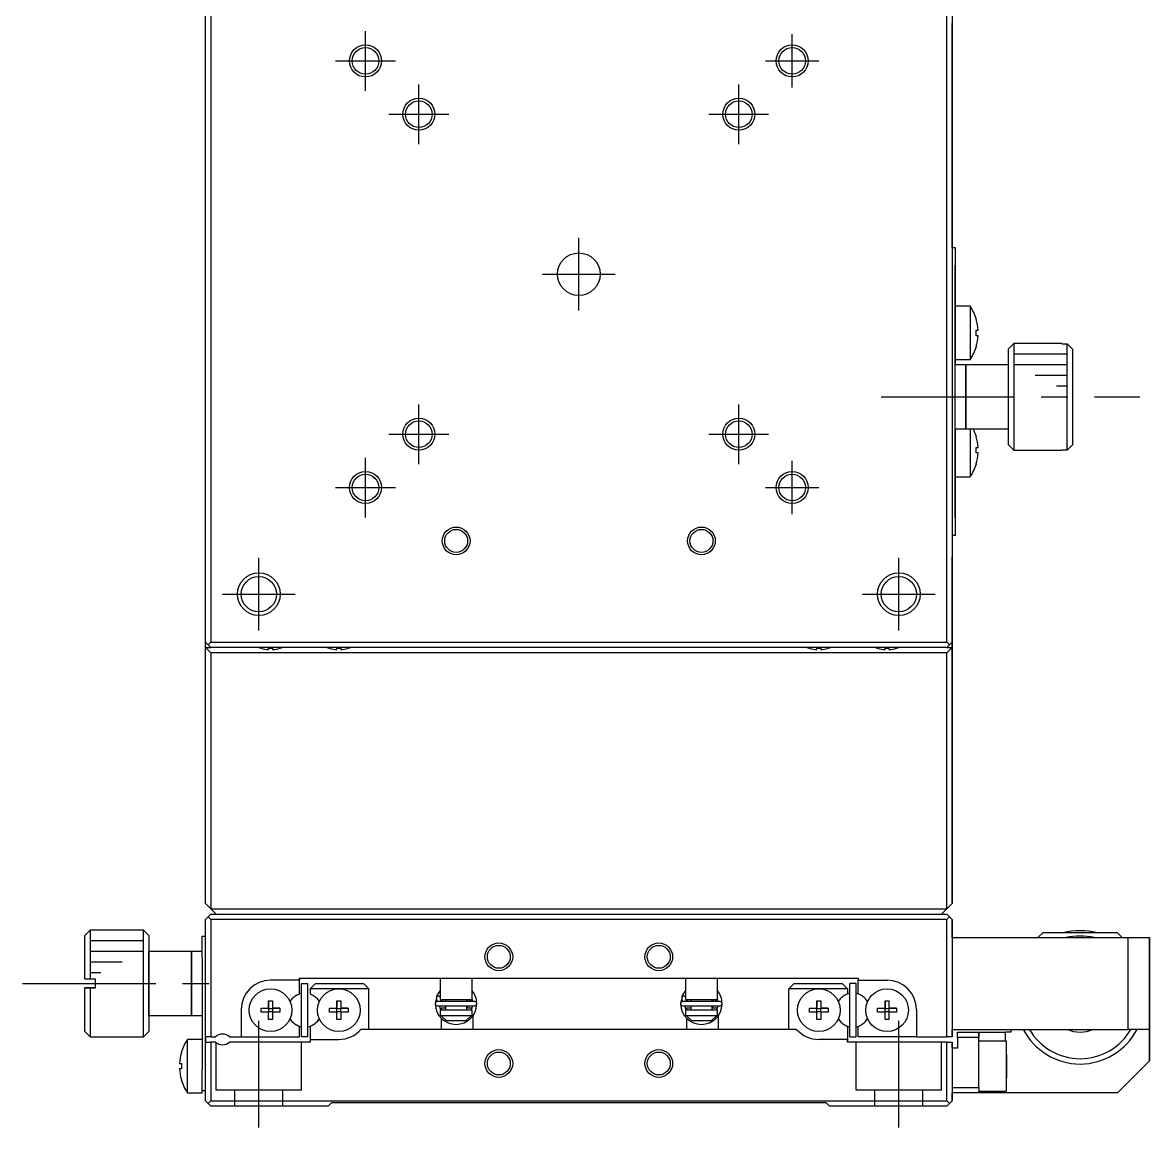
# Model space of a CAD drawing. Extents: x -260 to 382, y 37 to 524.
# Drawn here: x -69.6 to 36.1, y 43.4 to 147 of the extents above; entities that cross this region are included whole.
import ezdxf

# ---------------------------------------------------------------- set-up
doc = ezdxf.new("R2010")
doc.units = 0
doc.header["$LTSCALE"] = 10
doc.linetypes.add('CENTER', pattern=[2, 1.25, -0.25, 0.25, -0.25])
doc.linetypes.add('DASHED', pattern=[3.5, 2, -1.5])
doc.layers.get('0').update_dxf_attribs({"linetype": 'CONTINUOUS'})
doc.layers.add('CENTER', color=1, linetype='CENTER')

msp = doc.modelspace()

# ---------------------------------------------------------------- linework, layer by layer
at = {"color": 7, "linetype": 'CONTINUOUS'}
for p, q in [((-52.441185, 88.890131), (-52.441185, 157.890131)), ((-51.941185, 157.890131), (-51.941185, 88.890131)), ((17.058815, 88.890131), (17.058815, 157.890131)), ((17.558815, 157.890131), (17.558815, 88.890131)), ((17.558815, 125.890131), (17.558815, 146.890136)), ((17.558815, 125.890131), (17.858815, 125.890131)), ((17.858815, 125.890131), (17.858815, 123.890131)), ((17.858815, 125.890131), (17.858815, 123.890131)), ((17.858815, 100.890131), (17.858815, 123.890131)), ((17.858815, 123.890131), (17.858815, 120.390131)), ((17.858817, 122.590131), (17.858817, 124.240131)), ((17.858817, 122.590131), (17.858817, 124.240131)), ((17.858815, 114.427846), (17.858817, 122.590131)), ((17.858817, 122.590131), (17.858816, 114.890131)), ((19.250472, 120.390131), (17.858815, 120.390131)), ((19.250472, 120.390131), (19.250472, 115.390131)), ((19.821395, 119.14872), (19.82825, 119.152064)), ((19.821395, 119.14872), (19.82825, 119.152064)), ((19.821395, 118.150131), (19.993767, 118.150131)), ((19.821395, 117.630131), (19.821395, 118.150131)), ((19.993767, 117.630131), (19.821395, 117.630131)), ((19.82825, 116.628198), (19.821395, 116.631541)), ((19.82825, 116.628198), (19.821395, 116.631541)), ((23.358815, 116.890131), (22.858815, 116.390131)), ((22.858815, 107.390131), (22.858815, 116.390131)), ((23.358815, 116.890131), (23.358815, 106.890131)), ((27.858815, 116.890131), (23.358815, 116.890131)), ((27.858815, 116.890131), (27.858815, 116.874105)), ((27.858815, 116.890131), (27.858815, 116.874105)), ((27.858815, 116.874105), (28.358815, 116.874105)), ((28.358815, 106.906157), (28.358815, 116.874105)), ((28.358815, 116.874105), (28.858815, 116.372318)), ((28.858815, 116.372318), (28.858815, 107.407944)), ((28.858815, 116.372318), (28.858815, 107.407944)), ((17.858815, 115.390131), (17.858815, 114.890131)), ((17.858815, 115.390131), (19.250472, 115.390131)), ((18.858815, 114.890131), (17.858815, 114.890131)), ((18.858815, 114.890131), (18.858815, 108.890131)), ((18.858815, 108.890131), (18.858815, 114.890131)), ((22.858815, 114.890131), (18.858815, 114.890131)), ((17.858817, 102.190131), (17.858815, 109.352415)), ((17.858815, 108.890131), (18.858815, 108.890131)), ((17.858816, 108.890131), (17.858817, 102.190131)), ((18.858815, 108.890131), (22.858815, 108.890131)), ((19.250472, 108.890131), (19.250472, 104.390131)), ((19.821395, 108.14872), (19.82825, 108.152064)), ((19.821395, 108.14872), (19.82825, 108.152064)), ((19.821395, 107.150131), (19.993767, 107.150131)), ((19.821395, 106.630131), (19.821395, 107.150131)), ((22.858815, 107.390131), (23.358815, 106.890131)), ((23.358815, 106.890131), (27.858815, 106.890131)), ((27.858815, 106.906157), (27.858815, 106.890131)), ((28.358815, 106.906157), (27.858815, 106.906157)), ((27.858815, 106.906157), (27.858815, 106.890131)), ((28.858815, 107.407944), (28.358815, 106.906157)), ((19.993767, 106.630131), (19.821395, 106.630131)), ((19.82825, 105.628198), (19.821395, 105.631541)), ((19.82825, 105.628198), (19.821395, 105.631541)), ((17.858815, 104.390131), (17.858815, 100.890131)), ((17.858815, 104.390131), (19.250472, 104.390131)), ((17.858817, 100.540131), (17.858817, 102.190131)), ((17.858817, 100.540131), (17.858817, 102.190131)), ((17.858815, 100.890131), (17.858815, 98.890131)), ((17.858815, 100.890131), (17.858815, 98.890131)), ((17.858815, 98.890131), (17.558815, 98.890131)), ((17.558815, 88.890131), (17.558815, 96.890136)), ((-52.441185, 88.890131), (-52.191185, 88.640131)), ((-52.441185, 88.390131), (-52.441185, 88.890131)), ((-52.191185, 88.640131), (-51.941185, 88.890131)), ((-51.941185, 88.890131), (17.058815, 88.890131)), ((17.308815, 88.640131), (17.058815, 88.890131)), ((17.558815, 88.890131), (17.058815, 88.390131)), ((17.308815, 88.640131), (17.558815, 88.890131)), ((17.558815, 88.890131), (17.558815, 88.390131)), ((17.558815, 88.390131), (17.558815, 88.890131)), ((-52.441185, 88.390131), (-51.941185, 87.890131)), ((-52.441185, 88.390131), (-51.941185, 88.390131)), ((-52.441185, 64.390131), (-52.441185, 88.390131)), ((-52.191185, 88.640131), (-51.941185, 88.390131)), ((17.058815, 88.390131), (-51.941185, 88.390131)), ((17.058815, 87.890131), (-51.941185, 87.890131)), ((-51.941185, 87.890131), (-51.941185, 63.890131)), ((-47.229801, 88.315987), (-47.227547, 88.320609)), ((-47.229801, 88.315987), (-47.227547, 88.320609)), ((-46.521185, 88.320609), (-46.161185, 88.320609)), ((-46.521185, 88.200272), (-46.521185, 88.320609)), ((-46.521185, 88.200272), (-46.521185, 88.320609)), ((-46.161185, 88.320609), (-46.161185, 88.200272)), ((-45.454824, 88.320609), (-45.452569, 88.315987)), ((-40.829801, 88.315987), (-40.827547, 88.320609)), ((-40.829801, 88.315987), (-40.827547, 88.320609)), ((-40.121185, 88.320609), (-39.761185, 88.320609)), ((-40.121185, 88.200272), (-40.121185, 88.320609)), ((-40.121185, 88.200272), (-40.121185, 88.320609)), ((-39.761185, 88.320609), (-39.761185, 88.200272)), ((-39.054824, 88.320609), (-39.052569, 88.315987)), ((4.170199, 88.315987), (4.172453, 88.320609)), ((4.170199, 88.315987), (4.172453, 88.320609)), ((4.878815, 88.320609), (5.238815, 88.320609)), ((4.878815, 88.200272), (4.878815, 88.320609)), ((4.878815, 88.200272), (4.878815, 88.320609)), ((5.238815, 88.320609), (5.238815, 88.200272)), ((5.945176, 88.320609), (5.947431, 88.315987)), ((10.570199, 88.315987), (10.572453, 88.320609)), ((10.570199, 88.315987), (10.572453, 88.320609)), ((11.278815, 88.320609), (11.638815, 88.320609)), ((11.278815, 88.200272), (11.278815, 88.320609)), ((11.278815, 88.200272), (11.278815, 88.320609)), ((11.638815, 88.320609), (11.638815, 88.200272)), ((12.345176, 88.320609), (12.347431, 88.315987)), ((17.058815, 88.390131), (17.308815, 88.640131)), ((17.058815, 87.890131), (17.558815, 88.390131)), ((17.058815, 88.390131), (17.558815, 88.390131)), ((17.058815, 63.890131), (17.058815, 87.890131)), ((17.558815, 88.390131), (17.558815, 64.390131)), ((17.558815, 71.390131), (17.558815, 88.390131)), ((17.558815, 71.292155), (17.558815, 71.390131)), ((17.558815, 64.390131), (17.558815, 71.292155)), ((-51.941185, 63.890131), (-52.441185, 64.390131)), ((-51.941185, 63.390131), (-52.191185, 63.140131)), ((-51.941185, 63.890131), (17.058815, 63.890131)), ((-51.441185, 63.390131), (-51.941185, 63.890131)), ((-51.941185, 63.390131), (17.058815, 63.390131)), ((17.058815, 63.890131), (16.558815, 63.390131)), ((16.558815, 63.390131), (17.058815, 63.890131)), ((17.558815, 64.390131), (17.058815, 63.890131)), ((17.058815, 63.890131), (17.558815, 64.390131)), ((17.058815, 63.390131), (17.308815, 63.140131)), ((17.308815, 63.140131), (17.058815, 63.390131)), ((-52.441185, 62.890131), (-52.191185, 63.140131)), ((-52.441185, 51.890131), (-52.441185, 62.890131)), ((-52.191185, 63.140131), (-51.941185, 62.890131)), ((17.058815, 62.890131), (-51.941185, 62.890131)), ((-51.941185, 62.890131), (-51.941185, 51.890131)), ((17.058815, 62.890131), (17.308815, 63.140131)), ((17.058815, 51.890131), (17.058815, 62.890131)), ((17.308815, 63.140131), (17.558815, 62.890131)), ((17.558815, 62.890131), (17.308815, 63.140131)), ((17.558815, 62.890131), (17.558815, 51.890131)), ((17.558815, 61.190131), (17.558815, 62.890131)), ((-63.241185, 61.890131), (-63.741185, 61.390131)), ((-63.741185, 57.290131), (-63.741185, 61.390131)), ((-63.241185, 61.890131), (-63.241185, 57.290131)), ((-58.241185, 61.890131), (-63.241185, 61.890131)), ((-58.241185, 56.890131), (-58.241185, 61.890131)), ((-57.741185, 61.390131), (-58.241185, 61.890131)), ((-57.741185, 61.390131), (-57.741185, 56.890131)), ((-57.741185, 61.390131), (-57.741185, 59.890131)), ((-52.741185, 59.340131), (-52.741185, 61.340131)), ((-52.741185, 61.340131), (-52.441185, 61.340131)), ((26.058815, 61.640131), (25.608815, 61.190131)), ((33.058815, 61.640131), (26.058815, 61.640131)), ((33.508815, 61.190131), (33.058815, 61.640131)), ((33.058815, 61.640131), (33.508815, 61.190131)), ((17.558815, 61.190131), (34.058815, 61.190131)), ((34.058815, 52.590131), (34.058815, 61.190131)), ((34.058815, 61.190131), (36.058815, 61.190131)), ((36.058815, 61.190131), (36.058815, 52.590131)), ((36.058815, 52.590131), (36.058815, 61.190131)), ((-57.741185, 59.890131), (-57.741185, 53.890131)), ((-57.741185, 56.890131), (-57.741185, 59.890131)), ((-53.741185, 59.890131), (-57.741185, 59.890131)), ((-53.741185, 56.890131), (-53.741185, 59.890131)), ((-53.741185, 59.890131), (-53.741185, 56.890131)), ((-52.741185, 59.890131), (-53.741185, 59.890131)), ((-52.741185, 59.340131), (-52.741185, 48.840131)), ((-63.241185, 57.290131), (-63.741185, 57.290131)), ((-62.741185, 57.290131), (-63.241185, 57.290131)), ((-62.741185, 56.490131), (-62.741185, 57.290131)), ((-43.641185, 57.190131), (-46.341185, 57.190131)), ((-43.641185, 57.390131), (8.758815, 57.390131)), ((-43.641185, 57.190131), (-43.641185, 57.390131)), ((-43.641185, 57.390131), (-43.641185, 57.190131)), ((-43.641185, 55.934543), (-43.641185, 57.190131)), ((-43.641185, 55.934543), (-43.641185, 57.190131)), ((-30.441185, 57.390131), (-30.441185, 55.390131)), ((-27.441185, 55.390131), (-27.441185, 57.390131)), ((-7.441185, 57.390131), (-7.441185, 55.390131)), ((-4.441185, 55.390131), (-4.441185, 57.390131)), ((8.758815, 57.390131), (8.758815, 57.190131)), ((8.758815, 57.190131), (11.458815, 57.190131)), ((8.758815, 55.934543), (8.758815, 57.190131)), ((-63.241185, 56.490131), (-63.741185, 56.490131)), ((-63.741185, 56.490131), (-63.241185, 56.490131)), ((-63.741185, 52.390131), (-63.741185, 56.490131)), ((-62.741185, 56.490131), (-63.241185, 56.490131)), ((-63.241185, 56.490131), (-63.241185, 51.890131)), ((-63.241185, 56.490131), (-62.741185, 56.490131)), ((-58.241185, 51.890131), (-58.241185, 56.890131)), ((-57.741185, 56.890131), (-57.741185, 52.390131)), ((-57.741185, 53.890131), (-57.741185, 56.890131)), ((-53.741185, 53.890131), (-53.741185, 56.890131)), ((-53.741185, 56.890131), (-53.741185, 53.890131)), ((-43.441185, 51.890131), (-43.441185, 56.890131)), ((-43.441185, 56.890131), (-42.841185, 56.890131)), ((-42.841185, 51.890131), (-42.841185, 56.890131)), ((-42.841185, 55.949027), (-42.841185, 56.890131)), ((-42.841183, 55.949027), (-42.841183, 56.040131)), ((-42.841183, 55.949027), (-42.841183, 56.040131)), ((-42.841183, 55.949027), (-42.841183, 56.040131)), ((-42.841183, 55.949027), (-42.841183, 56.040131)), ((-42.841183, 55.949027), (-42.841183, 56.040131)), ((-42.841183, 55.949027), (-42.841183, 56.040131)), ((-42.841183, 55.949027), (-42.841183, 56.040131)), ((-42.841183, 55.949027), (-42.841183, 56.040131)), ((-42.841183, 55.949027), (-42.841183, 56.040131)), ((-42.841183, 55.949027), (-42.841183, 56.040131)), ((-42.841183, 55.949027), (-42.841183, 56.040131)), ((-42.841183, 55.949027), (-42.841183, 56.040131)), ((-42.841183, 54.390131), (-42.841183, 56.040131)), ((-42.841183, 55.949027), (-42.841183, 56.040131)), ((-42.841183, 55.949027), (-42.841183, 56.040131)), ((-42.841183, 55.949027), (-42.841183, 56.040131)), ((-42.841183, 55.949027), (-42.841183, 56.040131)), ((-42.841183, 55.949027), (-42.841183, 56.040131)), ((-42.841183, 55.949027), (-42.841183, 56.040131)), ((-42.841183, 55.949027), (-42.841183, 56.040131)), ((-42.841183, 55.949027), (-42.841183, 56.040131)), ((-42.841183, 55.949027), (-42.841183, 56.040131)), ((-42.841183, 55.949027), (-42.841183, 56.040131)), ((-42.841183, 55.949027), (-42.841183, 56.040131)), ((-42.841183, 55.949027), (-42.841183, 56.040131)), ((-42.641185, 56.390131), (-42.141185, 56.890131)), ((-42.641185, 56.390131), (-42.641185, 55.934543)), ((-39.941185, 56.390131), (-42.641185, 56.390131)), ((-42.141185, 56.890131), (-37.641185, 56.890131)), ((-37.141185, 56.390131), (-39.941185, 56.390131)), ((-37.641185, 56.890131), (-37.141185, 56.390131)), ((-37.141185, 56.390131), (-37.641185, 56.890131)), ((-37.141185, 52.590131), (-37.141185, 56.390131)), ((-37.141185, 52.590131), (-37.141185, 56.390131)), ((-30.441409, 56.244568), (-30.738357, 55.761605)), ((-7.441409, 56.244568), (-7.738357, 55.761605)), ((2.258815, 56.390131), (2.758815, 56.890131)), ((2.258815, 52.590131), (2.258815, 56.390131)), ((5.058815, 56.390131), (2.258815, 56.390131)), ((2.758815, 56.890131), (7.258815, 56.890131)), ((7.758815, 56.390131), (5.058815, 56.390131)), ((7.258815, 56.890131), (7.758815, 56.390131)), ((7.758815, 56.390131), (7.258815, 56.890131)), ((7.758815, 56.390131), (7.758815, 55.934543)), ((7.758815, 56.390131), (7.758815, 55.934543)), ((7.958815, 51.890131), (7.958815, 56.890131)), ((8.558815, 56.890131), (7.958815, 56.890131)), ((8.558815, 51.890131), (8.558815, 56.890131)), ((8.558815, 55.949027), (8.558815, 56.890131)), ((8.558815, 55.949027), (8.558815, 56.040131)), ((8.558815, 55.949027), (8.558815, 56.040131)), ((8.558815, 55.949027), (8.558815, 56.040131)), ((8.558815, 55.949027), (8.558815, 56.040131)), ((8.558815, 55.949027), (8.558815, 56.040131)), ((8.558815, 55.949027), (8.558815, 56.040131)), ((8.558815, 55.949027), (8.558815, 56.040131)), ((8.558815, 52.740131), (8.558815, 56.040131)), ((8.558815, 55.949027), (8.558815, 56.040131)), ((8.558815, 55.949027), (8.558815, 56.040131)), ((8.558815, 55.949027), (8.558815, 56.040131)), ((8.558815, 55.949027), (8.558815, 56.040131)), ((8.558815, 55.949027), (8.558815, 56.040131)), ((8.558815, 55.949027), (8.558815, 56.040131)), ((-46.521185, 55.276492), (-46.161185, 55.276492)), ((-46.521185, 54.570131), (-46.521185, 55.276492)), ((-46.521185, 55.276492), (-46.521185, 54.570131)), ((-46.161185, 55.276492), (-46.161185, 54.570131)), ((-43.934935, 55.764946), (-43.641185, 55.934543)), ((-43.934935, 55.764946), (-43.641185, 55.934543)), ((-42.641185, 55.934543), (-42.347435, 55.764946)), ((-40.121185, 55.276492), (-39.761185, 55.276492)), ((-40.121185, 54.570131), (-40.121185, 55.276492)), ((-40.121185, 55.276492), (-40.121185, 54.570131)), ((-39.761185, 55.276492), (-39.761185, 54.570131)), ((-30.75808, 55.713628), (-30.894811, 55.023785)), ((-30.793388, 55.531278), (-30.794489, 55.497032)), ((-30.794489, 55.497032), (-30.793878, 55.462774)), ((-30.793878, 55.462774), (-30.791556, 55.428589)), ((-30.790577, 55.565429), (-30.793388, 55.531278)), ((-30.791556, 55.428589), (-30.787529, 55.39456)), ((-30.786062, 55.599401), (-30.790577, 55.565429)), ((-30.787529, 55.39456), (-30.781806, 55.360771)), ((-30.779855, 55.633111), (-30.786062, 55.599401)), ((-30.781806, 55.360771), (-30.774403, 55.327302)), ((-30.771969, 55.666477), (-30.779855, 55.633111)), ((-30.774403, 55.327302), (-30.765335, 55.294238)), ((-30.762424, 55.699417), (-30.771969, 55.666477)), ((-30.765335, 55.294238), (-30.754626, 55.261658)), ((-30.751243, 55.731848), (-30.762424, 55.699417)), ((-30.754626, 55.261658), (-30.742301, 55.229642)), ((-30.739168, 55.762024), (-30.751243, 55.731848)), ((-30.742301, 55.229642), (-30.728389, 55.198269)), ((-30.739435, 55.760759), (-30.738778, 55.762698)), ((-30.738778, 55.762698), (-30.736926, 55.76412)), ((-30.736926, 55.76412), (-30.733891, 55.765015)), ((-30.725527, 55.790901), (-30.735347, 55.768568)), ((-30.734431, 55.77071), (-30.441176, 55.666431)), ((-30.733831, 55.765276), (-30.734431, 55.77071)), ((-30.733891, 55.765015), (-30.729694, 55.765378)), ((-30.729694, 55.765378), (-30.724362, 55.765207)), ((-30.728389, 55.198269), (-30.724464, 55.190121)), ((-30.724362, 55.765207), (-30.717932, 55.764501)), ((-30.717932, 55.764501), (-30.710446, 55.763267)), ((-30.710446, 55.763267), (-30.701954, 55.761512)), ((-30.701954, 55.761512), (-30.692513, 55.759248)), ((-27.201094, 55.191637), (-30.701094, 55.191637)), ((-30.692513, 55.759248), (-30.682186, 55.75649)), ((-30.682186, 55.75649), (-30.671042, 55.753256)), ((-30.671042, 55.753256), (-30.659155, 55.749569)), ((-30.659155, 55.749569), (-30.646606, 55.745452)), ((-30.646606, 55.745452), (-30.633476, 55.740934)), ((-30.633476, 55.740934), (-30.619856, 55.736044)), ((-30.619856, 55.736044), (-30.605834, 55.730816)), ((-30.605834, 55.730816), (-30.591506, 55.725283)), ((-30.591506, 55.725283), (-30.576967, 55.719483)), ((-30.576967, 55.719483), (-30.562313, 55.713456)), ((-30.562313, 55.713456), (-30.547643, 55.70724)), ((-30.547643, 55.70724), (-30.533055, 55.700878)), ((-30.533055, 55.700878), (-30.518647, 55.694411)), ((-30.518647, 55.694411), (-30.504513, 55.687885)), ((-30.504513, 55.687885), (-30.49075, 55.68134)), ((-30.49075, 55.68134), (-30.477449, 55.674823)), ((-30.477449, 55.674823), (-30.464698, 55.668376)), ((-30.464698, 55.668376), (-30.452583, 55.662041)), ((-30.452583, 55.662041), (-30.441185, 55.655863)), ((-30.441185, 55.390131), (-27.441185, 55.390131)), ((-30.382163, 55.379314), (-30.386363, 55.390108)), ((-30.376085, 55.365549), (-30.382163, 55.379314)), ((-30.369323, 55.352111), (-30.376085, 55.365549)), ((-30.361896, 55.339034), (-30.369323, 55.352111)), ((-30.353824, 55.326349), (-30.361896, 55.339034)), ((-30.345129, 55.314088), (-30.353824, 55.326349)), ((-30.335835, 55.302278), (-30.345129, 55.314088)), ((-30.325966, 55.290948), (-30.335835, 55.302278)), ((-30.315548, 55.280124), (-30.325966, 55.290948)), ((-30.304608, 55.269832), (-30.315548, 55.280124)), ((-30.293175, 55.260093), (-30.304608, 55.269832)), ((-30.281275, 55.250932), (-30.293175, 55.260093)), ((-30.26894, 55.242367), (-30.281275, 55.250932)), ((-30.2562, 55.234419), (-30.26894, 55.242367)), ((-30.243086, 55.227104), (-30.2562, 55.234419)), ((-30.22963, 55.22044), (-30.243086, 55.227104)), ((-30.215864, 55.21444), (-30.22963, 55.22044)), ((-30.20182, 55.209118), (-30.215864, 55.21444)), ((-30.187534, 55.204485), (-30.20182, 55.209118)), ((-30.173038, 55.200553), (-30.187534, 55.204485)), ((-30.158367, 55.197329), (-30.173038, 55.200553)), ((-30.143554, 55.19482), (-30.158367, 55.197329)), ((-30.128636, 55.193033), (-30.143554, 55.19482)), ((-30.113647, 55.191971), (-30.128636, 55.193033)), ((-30.099414, 55.191637), (-30.113647, 55.191971)), ((-29.941185, 55.390131), (-29.941185, 55.191637)), ((-27.941185, 55.191637), (-27.941185, 55.390131)), ((-27.841185, 55.191637), (-27.841185, 55.390131)), ((-27.795737, 55.19172), (-27.802774, 55.191637)), ((-27.780725, 55.192434), (-27.795737, 55.19172)), ((-27.765762, 55.193874), (-27.780725, 55.192434)), ((-27.750885, 55.19604), (-27.765762, 55.193874)), ((-27.736128, 55.198926), (-27.750885, 55.19604)), ((-27.721527, 55.202526), (-27.736128, 55.198926)), ((-27.707115, 55.206834), (-27.721527, 55.202526)), ((-27.692929, 55.211839), (-27.707115, 55.206834)), ((-27.679001, 55.217532), (-27.692929, 55.211839)), ((-27.665366, 55.2239), (-27.679001, 55.217532)), ((-27.652057, 55.230929), (-27.665366, 55.2239)), ((-27.639106, 55.238604), (-27.652057, 55.230929)), ((-27.626546, 55.246909), (-27.639106, 55.238604)), ((-27.614408, 55.255824), (-27.626546, 55.246909)), ((-27.602723, 55.26533), (-27.614408, 55.255824)), ((-27.591522, 55.275405), (-27.602723, 55.26533)), ((-27.580832, 55.286025), (-27.591522, 55.275405)), ((-27.570682, 55.297167), (-27.580832, 55.286025)), ((-27.5611, 55.308804), (-27.570682, 55.297167)), ((-27.552109, 55.320908), (-27.5611, 55.308804)), ((-27.543736, 55.333449), (-27.552109, 55.320908)), ((-27.536003, 55.346398), (-27.543736, 55.333449)), ((-27.528931, 55.359722), (-27.536003, 55.346398)), ((-27.52254, 55.373388), (-27.528931, 55.359722)), ((-27.516848, 55.387361), (-27.52254, 55.373388)), ((-27.515823, 55.390112), (-27.516848, 55.387361)), ((-27.44601, 55.390235), (-27.407459, 55.191678)), ((-27.163912, 55.761793), (-27.178288, 55.794523)), ((-27.163973, 55.760246), (-27.16407, 55.760205)), ((-27.16348, 55.760453), (-27.163587, 55.760408)), ((-27.162753, 55.760759), (-27.16348, 55.760453)), ((-27.163282, 55.758294), (-27.162753, 55.760759)), ((-27.16302, 55.762024), (-27.162753, 55.760759)), ((-27.148423, 55.724974), (-27.16302, 55.762024)), ((-27.147415, 55.722161), (-27.148423, 55.724974)), ((-27.146908, 55.720733), (-27.147415, 55.722161)), ((-27.145401, 55.716424), (-27.146908, 55.720733)), ((-27.144989, 55.715231), (-27.145401, 55.716424)), ((-27.144333, 55.713314), (-27.144989, 55.715231)), ((-27.143977, 55.712264), (-27.144333, 55.713314)), ((-27.143088, 55.709624), (-27.143977, 55.712264)), ((-27.142392, 55.707532), (-27.143088, 55.709624)), ((-27.141976, 55.706269), (-27.142392, 55.707532)), ((-27.14159, 55.705091), (-27.141976, 55.706269)), ((-27.141163, 55.70378), (-27.14159, 55.705091)), ((-7.725527, 55.790901), (-7.894811, 55.023785)), ((-7.793388, 55.531278), (-7.794489, 55.497032)), ((-7.794489, 55.497032), (-7.793878, 55.462774)), ((-7.793878, 55.462774), (-7.791556, 55.428589)), ((-7.790577, 55.565429), (-7.793388, 55.531278)), ((-7.791556, 55.428589), (-7.787529, 55.39456)), ((-7.786062, 55.599401), (-7.790577, 55.565429)), ((-7.787529, 55.39456), (-7.781806, 55.360771)), ((-7.779855, 55.633111), (-7.786062, 55.599401)), ((-7.781806, 55.360771), (-7.774403, 55.327302)), ((-7.771969, 55.666477), (-7.779855, 55.633111)), ((-7.774403, 55.327302), (-7.765335, 55.294238)), ((-7.762424, 55.699417), (-7.771969, 55.666477)), ((-7.765335, 55.294238), (-7.754626, 55.261658)), ((-7.751243, 55.731848), (-7.762424, 55.699417)), ((-7.754626, 55.261658), (-7.742301, 55.229642)), ((-7.739168, 55.762024), (-7.751243, 55.731848)), ((-7.742301, 55.229642), (-7.728389, 55.198269)), ((-7.739435, 55.760759), (-7.738778, 55.762698)), ((-7.738778, 55.762698), (-7.736926, 55.76412)), ((-7.736926, 55.76412), (-7.733891, 55.765015)), ((-7.734431, 55.77071), (-7.441176, 55.666431)), ((-7.733831, 55.765276), (-7.734431, 55.77071)), ((-7.733891, 55.765015), (-7.729694, 55.765378)), ((-7.729694, 55.765378), (-7.724362, 55.765207)), ((-7.728389, 55.198269), (-7.724464, 55.190121)), ((-7.724362, 55.765207), (-7.717932, 55.764501)), ((-7.717932, 55.764501), (-7.710446, 55.763267)), ((-7.710446, 55.763267), (-7.701954, 55.761512)), ((-7.701954, 55.761512), (-7.692513, 55.759248)), ((-4.201094, 55.191637), (-7.701094, 55.191637)), ((-7.692513, 55.759248), (-7.682186, 55.75649)), ((-7.682186, 55.75649), (-7.671042, 55.753256)), ((-7.671042, 55.753256), (-7.659155, 55.749569)), ((-7.659155, 55.749569), (-7.646606, 55.745452)), ((-7.646606, 55.745452), (-7.633476, 55.740934)), ((-7.633476, 55.740934), (-7.619856, 55.736044)), ((-7.619856, 55.736044), (-7.605834, 55.730816)), ((-7.605834, 55.730816), (-7.591506, 55.725283)), ((-7.591506, 55.725283), (-7.576967, 55.719483)), ((-7.576967, 55.719483), (-7.562313, 55.713456)), ((-7.562313, 55.713456), (-7.547643, 55.70724)), ((-7.547643, 55.70724), (-7.533055, 55.700878)), ((-7.533055, 55.700878), (-7.518647, 55.694411)), ((-7.518647, 55.694411), (-7.504513, 55.687885)), ((-7.504513, 55.687885), (-7.49075, 55.68134)), ((-7.49075, 55.68134), (-7.477449, 55.674823)), ((-7.477449, 55.674823), (-7.464698, 55.668376)), ((-7.464698, 55.668376), (-7.452583, 55.662041)), ((-7.452583, 55.662041), (-7.441185, 55.655863)), ((-7.441185, 55.390131), (-4.441185, 55.390131)), ((-7.382163, 55.379314), (-7.386363, 55.390108)), ((-7.376085, 55.365549), (-7.382163, 55.379314)), ((-7.369323, 55.352111), (-7.376085, 55.365549)), ((-7.361896, 55.339034), (-7.369323, 55.352111)), ((-7.353824, 55.326349), (-7.361896, 55.339034)), ((-7.345129, 55.314088), (-7.353824, 55.326349)), ((-7.335835, 55.302278), (-7.345129, 55.314088)), ((-7.325966, 55.290948), (-7.335835, 55.302278)), ((-7.315548, 55.280124), (-7.325966, 55.290948)), ((-7.304608, 55.269832), (-7.315548, 55.280124)), ((-7.293175, 55.260093), (-7.304608, 55.269832)), ((-7.281275, 55.250932), (-7.293175, 55.260093)), ((-7.26894, 55.242367), (-7.281275, 55.250932)), ((-7.2562, 55.234419), (-7.26894, 55.242367)), ((-7.243086, 55.227104), (-7.2562, 55.234419)), ((-7.22963, 55.22044), (-7.243086, 55.227104)), ((-7.215864, 55.21444), (-7.22963, 55.22044)), ((-7.20182, 55.209118), (-7.215864, 55.21444)), ((-7.187534, 55.204485), (-7.20182, 55.209118)), ((-7.173038, 55.200553), (-7.187534, 55.204485)), ((-7.158367, 55.197329), (-7.173038, 55.200553)), ((-7.143554, 55.19482), (-7.158367, 55.197329)), ((-7.128636, 55.193033), (-7.143554, 55.19482)), ((-7.113647, 55.191971), (-7.128636, 55.193033)), ((-7.099414, 55.191637), (-7.113647, 55.191971)), ((-6.941185, 55.390131), (-6.941185, 55.191637)), ((-4.941185, 55.191637), (-4.941185, 55.390131)), ((-4.841185, 55.191637), (-4.841185, 55.390131)), ((-4.795737, 55.19172), (-4.802774, 55.191637)), ((-4.780725, 55.192434), (-4.795737, 55.19172)), ((-4.765762, 55.193874), (-4.780725, 55.192434)), ((-4.750885, 55.19604), (-4.765762, 55.193874)), ((-4.736128, 55.198926), (-4.750885, 55.19604)), ((-4.721527, 55.202526), (-4.736128, 55.198926)), ((-4.707115, 55.206834), (-4.721527, 55.202526)), ((-4.692929, 55.211839), (-4.707115, 55.206834)), ((-4.679001, 55.217532), (-4.692929, 55.211839)), ((-4.665366, 55.2239), (-4.679001, 55.217532)), ((-4.652057, 55.230929), (-4.665366, 55.2239)), ((-4.639106, 55.238604), (-4.652057, 55.230929)), ((-4.626546, 55.246909), (-4.639106, 55.238604)), ((-4.614408, 55.255824), (-4.626546, 55.246909)), ((-4.602723, 55.26533), (-4.614408, 55.255824)), ((-4.591522, 55.275405), (-4.602723, 55.26533)), ((-4.580832, 55.286025), (-4.591522, 55.275405)), ((-4.570682, 55.297167), (-4.580832, 55.286025)), ((-4.5611, 55.308804), (-4.570682, 55.297167)), ((-4.552109, 55.320908), (-4.5611, 55.308804)), ((-4.543736, 55.333449), (-4.552109, 55.320908)), ((-4.536003, 55.346398), (-4.543736, 55.333449)), ((-4.528931, 55.359722), (-4.536003, 55.346398)), ((-4.52254, 55.373388), (-4.528931, 55.359722)), ((-4.516848, 55.387361), (-4.52254, 55.373388)), ((-4.515823, 55.390112), (-4.516848, 55.387361)), ((-4.44601, 55.390235), (-4.407459, 55.191678)), ((-4.163912, 55.761793), (-4.178288, 55.794523)), ((-4.163973, 55.760246), (-4.16407, 55.760205)), ((-4.16348, 55.760453), (-4.163587, 55.760408)), ((-4.162753, 55.760759), (-4.16348, 55.760453)), ((-4.163282, 55.758294), (-4.162753, 55.760759)), ((-4.16302, 55.762024), (-4.162753, 55.760759)), ((-4.148423, 55.724974), (-4.16302, 55.762024)), ((-4.147415, 55.722161), (-4.148423, 55.724974)), ((-4.146908, 55.720733), (-4.147415, 55.722161)), ((-4.145401, 55.716424), (-4.146908, 55.720733)), ((-4.144989, 55.715231), (-4.145401, 55.716424)), ((-4.144333, 55.713314), (-4.144989, 55.715231)), ((-4.143977, 55.712264), (-4.144333, 55.713314)), ((-4.143088, 55.709624), (-4.143977, 55.712264)), ((-4.142392, 55.707532), (-4.143088, 55.709624)), ((-4.141976, 55.706269), (-4.142392, 55.707532)), ((-4.14159, 55.705091), (-4.141976, 55.706269)), ((-4.141163, 55.70378), (-4.14159, 55.705091)), ((4.878815, 55.276492), (5.238815, 55.276492)), ((4.878815, 54.570131), (4.878815, 55.276492)), ((4.878815, 55.276492), (4.878815, 54.570131)), ((5.238815, 55.276492), (5.238815, 54.570131)), ((7.758815, 55.934543), (7.465065, 55.764946)), ((7.758815, 55.934543), (7.465065, 55.764946)), ((9.052565, 55.764946), (8.758815, 55.934543)), ((11.278815, 55.276492), (11.638815, 55.276492)), ((11.278815, 54.570131), (11.278815, 55.276492)), ((11.278815, 55.276492), (11.278815, 54.570131)), ((11.638815, 55.276492), (11.638815, 54.570131)), ((-57.741185, 53.890131), (-57.741185, 52.390131)), ((-57.741185, 53.890131), (-53.741185, 53.890131)), ((-53.741185, 53.890131), (-52.741185, 53.890131)), ((-49.091185, 54.440131), (-49.091185, 51.890131)), ((-49.091185, 54.440131), (-49.091185, 51.890131)), ((-47.227547, 54.570131), (-46.521185, 54.570131)), ((-47.227547, 54.210131), (-47.227547, 54.570131)), ((-47.227547, 54.570131), (-46.521185, 54.570131)), ((-46.521185, 54.210131), (-47.227547, 54.210131)), ((-46.510813, 54.559759), (-46.521185, 54.570131)), ((-46.510813, 54.220503), (-46.521185, 54.210131)), ((-46.521185, 53.503769), (-46.521185, 54.210131)), ((-46.521185, 53.503769), (-46.521185, 54.210131)), ((-46.510813, 54.559759), (-46.171558, 54.559759)), ((-46.510813, 54.220503), (-46.510813, 54.559759)), ((-46.171558, 54.220503), (-46.510813, 54.220503)), ((-46.171558, 54.559759), (-46.161185, 54.570131)), ((-46.171558, 54.559759), (-46.171558, 54.220503)), ((-46.171558, 54.220503), (-46.161185, 54.210131)), ((-46.161185, 54.570131), (-45.454824, 54.570131)), ((-45.454824, 54.570131), (-46.161185, 54.570131)), ((-46.161185, 54.210131), (-46.161185, 53.503769)), ((-45.454824, 54.210131), (-46.161185, 54.210131)), ((-45.454824, 54.570131), (-45.454824, 54.210131)), ((-42.841183, 52.740131), (-42.841183, 54.390131)), ((-40.827547, 54.570131), (-40.121185, 54.570131)), ((-40.827547, 54.210131), (-40.827547, 54.570131)), ((-40.827547, 54.570131), (-40.121185, 54.570131)), ((-40.121185, 54.210131), (-40.827547, 54.210131)), ((-40.110813, 54.559759), (-40.121185, 54.570131)), ((-40.110813, 54.220503), (-40.121185, 54.210131)), ((-40.121185, 53.503769), (-40.121185, 54.210131)), ((-40.121185, 53.503769), (-40.121185, 54.210131)), ((-40.110813, 54.559759), (-39.771558, 54.559759)), ((-40.110813, 54.220503), (-40.110813, 54.559759)), ((-39.771558, 54.220503), (-40.110813, 54.220503)), ((-39.771558, 54.559759), (-39.761185, 54.570131)), ((-39.771558, 54.559759), (-39.771558, 54.220503)), ((-39.771558, 54.220503), (-39.761185, 54.210131)), ((-39.761185, 54.570131), (-39.054824, 54.570131)), ((-39.054824, 54.570131), (-39.761185, 54.570131)), ((-39.761185, 54.210131), (-39.761185, 53.503769)), ((-39.054824, 54.210131), (-39.761185, 54.210131)), ((-39.054824, 54.570131), (-39.054824, 54.210131)), ((-30.701094, 54.801637), (-27.201094, 54.801637)), ((-30.383506, 54.389941), (-30.494721, 54.801616)), ((-27.441185, 54.390131), (-30.441185, 54.390131)), ((-30.441185, 54.390131), (-30.441185, 53.890131)), ((-30.441185, 53.890131), (-30.386869, 53.890131)), ((-30.386869, 53.890131), (-27.495502, 53.890131)), ((-29.857701, 53.390131), (-30.386869, 53.890131)), ((-29.941185, 54.590131), (-30.341185, 54.590131)), ((-30.341185, 54.590131), (-30.341185, 54.390131)), ((-29.941185, 54.801637), (-29.941185, 54.390131)), ((-27.495502, 53.890131), (-28.02467, 53.390131)), ((-27.941185, 54.390131), (-27.941185, 54.801637)), ((-27.449308, 54.590131), (-27.941185, 54.590131)), ((-27.841185, 54.590131), (-27.841185, 54.801637)), ((-27.407782, 54.801583), (-27.518328, 54.389982)), ((-27.495502, 53.890131), (-27.441185, 53.890131)), ((-27.441185, 53.890131), (-27.441185, 54.390131)), ((-27.341185, 52.590131), (-27.341185, 53.908058)), ((-7.701094, 54.801637), (-4.201094, 54.801637)), ((-7.383506, 54.389941), (-7.494721, 54.801616)), ((-4.441185, 54.390131), (-7.441185, 54.390131)), ((-7.441185, 54.390131), (-7.441185, 53.890131)), ((-7.441185, 53.890131), (-7.386869, 53.890131)), ((-7.386869, 53.890131), (-4.495502, 53.890131)), ((-6.857701, 53.390131), (-7.386869, 53.890131)), ((-6.941185, 54.590131), (-7.341185, 54.590131)), ((-7.341185, 54.590131), (-7.341185, 54.390131)), ((-6.941185, 54.801637), (-6.941185, 54.390131)), ((-4.495502, 53.890131), (-5.02467, 53.390131)), ((-4.941185, 54.390131), (-4.941185, 54.801637)), ((-4.449308, 54.590131), (-4.941185, 54.590131)), ((-4.841185, 54.590131), (-4.841185, 54.801637)), ((-4.407782, 54.801583), (-4.518328, 54.389982)), ((-4.495502, 53.890131), (-4.441185, 53.890131)), ((-4.441185, 53.890131), (-4.441185, 54.390131)), ((-4.341185, 52.590131), (-4.341185, 53.908058)), ((4.172453, 54.570131), (4.878815, 54.570131)), ((4.172453, 54.210131), (4.172453, 54.570131)), ((4.172453, 54.570131), (4.878815, 54.570131)), ((4.878815, 54.210131), (4.172453, 54.210131)), ((4.889187, 54.559759), (4.878815, 54.570131)), ((4.889187, 54.220503), (4.878815, 54.210131)), ((4.878815, 53.503769), (4.878815, 54.210131)), ((4.878815, 53.503769), (4.878815, 54.210131)), ((4.889187, 54.559759), (5.228442, 54.559759)), ((4.889187, 54.220503), (4.889187, 54.559759)), ((5.228442, 54.220503), (4.889187, 54.220503)), ((5.228442, 54.559759), (5.238815, 54.570131)), ((5.228442, 54.559759), (5.228442, 54.220503)), ((5.228442, 54.220503), (5.238815, 54.210131)), ((5.238815, 54.570131), (5.945176, 54.570131)), ((5.945176, 54.570131), (5.238815, 54.570131)), ((5.238815, 54.210131), (5.238815, 53.503769)), ((5.945176, 54.210131), (5.238815, 54.210131)), ((5.945176, 54.570131), (5.945176, 54.210131)), ((10.572453, 54.570131), (11.278815, 54.570131)), ((10.572453, 54.210131), (10.572453, 54.570131)), ((10.572453, 54.570131), (11.278815, 54.570131)), ((11.278815, 54.210131), (10.572453, 54.210131)), ((11.289187, 54.559759), (11.278815, 54.570131)), ((11.289187, 54.220503), (11.278815, 54.210131)), ((11.278815, 53.503769), (11.278815, 54.210131)), ((11.278815, 53.503769), (11.278815, 54.210131)), ((11.289187, 54.559759), (11.628442, 54.559759)), ((11.289187, 54.220503), (11.289187, 54.559759)), ((11.628442, 54.220503), (11.289187, 54.220503)), ((11.628442, 54.559759), (11.638815, 54.570131)), ((11.628442, 54.559759), (11.628442, 54.220503)), ((11.628442, 54.220503), (11.638815, 54.210131)), ((11.638815, 54.570131), (12.345176, 54.570131)), ((12.345176, 54.570131), (11.638815, 54.570131)), ((11.638815, 54.210131), (11.638815, 53.503769)), ((12.345176, 54.210131), (11.638815, 54.210131)), ((12.345176, 54.570131), (12.345176, 54.210131)), ((14.208815, 54.440131), (14.208815, 51.890131)), ((-46.161185, 53.503769), (-46.521185, 53.503769)), ((-43.641185, 52.845719), (-43.934935, 53.015316)), ((-43.641185, 52.845719), (-43.934935, 53.015316)), ((-43.641185, 51.890131), (-43.641185, 52.845719)), ((-43.641185, 51.890131), (-43.641185, 52.845719)), ((-42.841185, 51.890131), (-42.841185, 52.831235)), ((-42.841183, 52.740131), (-42.841183, 52.831235)), ((-42.841183, 52.740131), (-42.841183, 52.831235)), ((-42.841183, 52.740131), (-42.841183, 52.831235)), ((-42.841183, 52.740131), (-42.841183, 52.831235)), ((-42.841183, 52.740131), (-42.841183, 52.831235)), ((-42.841183, 52.740131), (-42.841183, 52.831235)), ((-42.841183, 52.740131), (-42.841183, 52.831235)), ((-42.841183, 52.740131), (-42.841183, 52.831235)), ((-42.841183, 52.740131), (-42.841183, 52.831235)), ((-42.841183, 52.740131), (-42.841183, 52.831235)), ((-42.841183, 52.740131), (-42.841183, 52.831235)), ((-42.841183, 52.740131), (-42.841183, 52.831235)), ((-42.841183, 52.740131), (-42.841183, 52.831235)), ((-42.841183, 52.740131), (-42.841183, 52.831235)), ((-42.841183, 52.740131), (-42.841183, 52.831235)), ((-42.841183, 52.740131), (-42.841183, 52.831235)), ((-42.841183, 52.740131), (-42.841183, 52.831235)), ((-42.841183, 52.740131), (-42.841183, 52.831235)), ((-42.841183, 52.740131), (-42.841183, 52.831235)), ((-42.841183, 52.740131), (-42.841183, 52.831235)), ((-42.841183, 52.740131), (-42.841183, 52.831235)), ((-42.841183, 52.740131), (-42.841183, 52.831235)), ((-42.841183, 52.740131), (-42.841183, 52.831235)), ((-42.841183, 52.740131), (-42.841183, 52.831235)), ((-42.841183, 52.740131), (-42.841183, 52.831235)), ((-42.841183, 52.740131), (-42.841183, 52.831235)), ((-42.841183, 52.740131), (-42.841183, 52.831235)), ((-42.347435, 53.015316), (-42.641185, 52.845719)), ((-42.641185, 52.845719), (-42.641185, 51.640131)), ((-39.761185, 53.503769), (-40.121185, 53.503769)), ((-30.341185, 53.638814), (-30.341185, 52.590131)), ((-28.02467, 53.390131), (-29.857701, 53.390131)), ((-7.341185, 53.638814), (-7.341185, 52.590131)), ((-5.02467, 53.390131), (-6.857701, 53.390131)), ((5.238815, 53.503769), (4.878815, 53.503769)), ((7.465065, 53.015316), (7.758815, 52.845719)), ((7.465065, 53.015316), (7.758815, 52.845719)), ((7.758815, 52.845719), (7.758815, 51.640131)), ((7.758815, 52.845719), (7.758815, 51.640131)), ((8.558815, 52.740131), (8.558815, 52.831235)), ((8.558815, 52.740131), (8.558815, 52.831235)), ((8.558815, 52.740131), (8.558815, 52.831235)), ((8.558815, 52.740131), (8.558815, 52.831235)), ((8.558815, 52.740131), (8.558815, 52.831235)), ((8.558815, 52.740131), (8.558815, 52.831235)), ((8.558815, 52.740131), (8.558815, 52.831235)), ((8.558815, 52.740131), (8.558815, 52.831235)), ((8.558815, 52.740131), (8.558815, 52.831235)), ((8.558815, 52.740131), (8.558815, 52.831235)), ((8.558815, 52.740131), (8.558815, 52.831235)), ((8.558815, 52.740131), (8.558815, 52.831235)), ((8.558815, 52.740131), (8.558815, 52.831235)), ((8.558815, 52.740131), (8.558815, 52.831235)), ((8.558815, 51.890131), (8.558815, 52.831235)), ((8.558815, 52.740131), (8.558815, 52.831235)), ((8.558815, 52.740131), (8.558815, 52.831235)), ((8.558815, 52.740131), (8.558815, 52.831235)), ((8.558815, 52.740131), (8.558815, 52.831235)), ((8.558815, 52.740131), (8.558815, 52.831235)), ((8.558815, 52.740131), (8.558815, 52.831235)), ((8.558815, 52.740131), (8.558815, 52.831235)), ((8.558815, 52.740131), (8.558815, 52.831235)), ((8.558815, 52.740131), (8.558815, 52.831235)), ((8.558815, 52.740131), (8.558815, 52.831235)), ((8.558815, 52.740131), (8.558815, 52.831235)), ((8.558815, 52.740131), (8.558815, 52.831235)), ((8.558815, 52.740131), (8.558815, 52.831235)), ((8.758815, 52.845719), (9.052565, 53.015316)), ((8.758815, 51.890131), (8.758815, 52.845719)), ((11.638815, 53.503769), (11.278815, 53.503769)), ((-63.741185, 52.390131), (-63.241185, 51.890131)), ((-63.241185, 51.890131), (-58.241185, 51.890131)), ((-58.241185, 51.890131), (-57.741185, 52.390131)), ((-52.441185, 51.390131), (-52.441185, 51.890131)), ((-52.441185, 51.890131), (-52.441185, 51.390131)), ((-51.941185, 51.890131), (-52.441185, 51.890131)), ((-51.941185, 51.890131), (-51.502623, 51.890131)), ((-50.179748, 51.890131), (-49.091185, 51.890131)), ((-49.091185, 51.890131), (-43.641185, 51.890131)), ((-42.841185, 51.890131), (-43.441185, 51.890131)), ((-29.916185, 52.590131), (-37.862123, 52.590131)), ((-27.766185, 52.590131), (-29.916185, 52.590131)), ((-6.916185, 52.590131), (-27.766185, 52.590131)), ((-4.766185, 52.590131), (-6.916185, 52.590131)), ((2.979752, 52.590131), (-4.766185, 52.590131)), ((7.958815, 51.890131), (8.558815, 51.890131)), ((14.208815, 51.890131), (8.758815, 51.890131)), ((14.208815, 51.890131), (17.058815, 51.890131)), ((17.558815, 51.890131), (17.058815, 51.890131)), ((17.558815, 52.590131), (34.058815, 52.590131)), ((17.558815, 51.890131), (17.558815, 52.590131)), ((18.058815, 51.840131), (18.058815, 52.340131)), ((18.058815, 52.340131), (20.058815, 52.340131)), ((18.058815, 51.840131), (18.058815, 50.840131)), ((20.058815, 51.840131), (18.058815, 51.840131)), ((20.058815, 52.299867), (20.058815, 52.340131)), ((20.058815, 52.340131), (20.058815, 51.840131)), ((20.058815, 52.340131), (22.558815, 52.340131)), ((20.058815, 51.490131), (20.058815, 52.299867)), ((22.558815, 52.299867), (20.058815, 52.299867)), ((20.058815, 47.140131), (20.058815, 51.840131)), ((22.558815, 52.340131), (22.558815, 52.299867)), ((22.558815, 51.490131), (22.558815, 52.340131)), ((23.058815, 52.340131), (22.558815, 52.340131)), ((22.558815, 51.490131), (22.558815, 52.299867)), ((23.058815, 52.590131), (23.058815, 52.340131)), ((36.058815, 52.590131), (34.058815, 52.590131)), ((36.058815, 49.640131), (36.058815, 52.590131)), ((36.058815, 52.590131), (36.058815, 49.640131)), ((-54.132843, 46.640131), (-54.132843, 51.640131)), ((-52.741185, 51.640131), (-54.132843, 51.640131)), ((-52.441185, 45.890131), (-52.441185, 51.390131)), ((-52.441185, 51.390131), (-51.941185, 51.390131)), ((-51.941185, 51.390131), (-51.941185, 45.890131)), ((-51.502623, 51.390131), (-51.941185, 51.390131)), ((-42.641185, 51.390131), (-50.179748, 51.390131)), ((-42.641185, 51.640131), (-42.641185, 51.390131)), ((-42.641185, 51.640131), (-39.941185, 51.640131)), ((7.758815, 51.640131), (5.058815, 51.640131)), ((7.758815, 51.390131), (7.758815, 51.640131)), ((7.758815, 51.640131), (7.758815, 51.390131)), ((17.058815, 51.390131), (7.758815, 51.390131)), ((17.058815, 45.890131), (17.058815, 51.390131)), ((17.058815, 51.390131), (17.558815, 51.390131)), ((17.558815, 51.390131), (17.558815, 45.890131)), ((17.558815, 50.840131), (17.558815, 51.390131)), ((18.058815, 50.840131), (17.558815, 50.840131)), ((22.658815, 51.490131), (20.058815, 51.490131)), ((22.658815, 46.790131), (22.658815, 51.490131)), ((22.658815, 46.790131), (22.658815, 51.490131)), ((-54.710621, 50.402064), (-54.703766, 50.39872)), ((22.658815, 50.240131), (22.658815, 49.140131)), ((22.658815, 49.140131), (22.658815, 50.240131)), ((-54.876138, 49.400131), (-54.703766, 49.400131)), ((-54.703766, 48.880131), (-54.876138, 48.880131)), ((-54.703766, 49.400131), (-54.703766, 48.880131)), ((-52.741185, 46.840131), (-52.741185, 48.840131)), ((22.658815, 48.040131), (22.658815, 49.140131)), ((22.658815, 49.140131), (22.658815, 48.040131)), ((33.058815, 46.640131), (36.058815, 49.640131)), ((36.058815, 49.640131), (33.058815, 46.640131)), ((-54.703766, 47.881541), (-54.710621, 47.878198)), ((-54.132843, 46.640131), (-52.741185, 46.640131)), ((-52.741185, 46.640131), (-52.741185, 46.840131)), ((-52.741185, 46.640131), (-52.741185, 46.840131)), ((-52.441185, 46.840131), (-52.741185, 46.840131)), ((17.558815, 47.140131), (20.058815, 47.140131)), ((20.058815, 46.640131), (17.558815, 46.640131)), ((17.558815, 45.890131), (17.558815, 46.640131)), ((20.058815, 47.140131), (20.058815, 46.640131)), ((20.058815, 46.709309), (20.058815, 46.790131)), ((20.058815, 46.790131), (22.658815, 46.790131)), ((20.058815, 46.640131), (20.058815, 46.709309)), ((20.058815, 46.709309), (22.558815, 46.709309)), ((22.558815, 46.640131), (20.058815, 46.640131)), ((22.558815, 46.709309), (22.558815, 46.790131)), ((22.558815, 46.640131), (22.558815, 46.790131)), ((22.558815, 46.709309), (22.558815, 46.640131)), ((33.058815, 46.640131), (22.558815, 46.640131)), ((-52.191185, 45.640131), (-52.441185, 45.890131)), ((-51.941185, 45.890131), (-52.191185, 45.640131)), ((-52.191185, 45.640131), (-51.941185, 45.390131)), ((-51.941185, 45.890131), (17.058815, 45.890131)), ((-40.941185, 45.390131), (-40.591185, 45.740131)), ((-40.591185, 45.740131), (-40.941185, 45.390131)), ((-40.591185, 45.740131), (5.708815, 45.740131)), ((5.708815, 45.740131), (6.058815, 45.390131)), ((17.308815, 45.640131), (17.058815, 45.890131)), ((17.058815, 45.390131), (17.308815, 45.640131)), ((17.308815, 45.640131), (17.058815, 45.390131)), ((17.558815, 45.890131), (17.308815, 45.640131)), ((17.308815, 45.640131), (17.558815, 45.890131)), ((-40.941185, 45.390131), (-51.941185, 45.390131)), ((17.058815, 45.390131), (6.058815, 45.390131))]:
    msp.add_line(p, q, dxfattribs=at)
at = {"color": 3, "linetype": 'CONTINUOUS'}
for p, q in [((28.358815, 115.890131), (23.358815, 115.890131)), ((28.358815, 114.890131), (23.358815, 114.890131)), ((28.358815, 113.890131), (25.358815, 113.890131)), ((28.358815, 112.890131), (27.358815, 112.890131)), ((-58.241185, 60.890131), (-63.241185, 60.890131)), ((-58.241185, 59.890131), (-63.241185, 59.890131)), ((-60.241185, 58.890131), (-63.241185, 58.890131)), ((-62.241185, 57.890131), (-63.241185, 57.890131))]:
    msp.add_line(p, q, dxfattribs=at)
at = {"color": 3, "linetype": 'DASHED'}
for p, q in [((-51.441185, 46.890131), (-51.441185, 51.390131)), ((-43.441185, 46.890131), (-43.441185, 51.390131)), ((8.558815, 46.890131), (8.558815, 51.390131)), ((16.558815, 46.890131), (16.558815, 51.390131)), ((-43.441185, 46.890131), (-51.441185, 46.890131)), ((-49.691185, 45.390131), (-49.691185, 46.890131)), ((-45.191185, 45.390131), (-45.191185, 46.890131)), ((16.558815, 46.890131), (8.558815, 46.890131)), ((10.308815, 45.390131), (10.308815, 46.890131)), ((14.808815, 45.390131), (14.808815, 46.890131))]:
    msp.add_line(p, q, dxfattribs=at)
at = {"color": 3, "linetype": 'CONTINUOUS'}
for centre, radius in [((-37.441185, 143.390131), 1.5), ((2.558815, 143.390131), 1.5), ((-32.441185, 138.390131), 1.5), ((-2.441185, 138.390131), 1.5), ((-32.441185, 108.390131), 1.5), ((-2.441185, 108.390131), 1.5), ((-37.441185, 103.390131), 1.5), ((2.558815, 103.390131), 1.5), ((-28.941185, 98.390131), 1.3), ((-5.941185, 98.390131), 1.3), ((-47.441185, 93.390131), 2), ((12.558815, 93.390131), 2), ((-24.941185, 59.390131), 1.3), ((-9.941185, 59.390131), 1.3), ((-24.941185, 49.390131), 1.3), ((-9.941185, 49.390131), 1.3)]:
    msp.add_circle(centre, radius, dxfattribs=at)
at = {"color": 7, "linetype": 'CONTINUOUS'}
for centre, radius in [((-37.441185, 143.390131), 1.25), ((2.558815, 143.390131), 1.25), ((-32.441185, 138.390131), 1.25), ((-2.441185, 138.390131), 1.25), ((-17.441185, 123.390131), 2), ((-32.441185, 108.390131), 1.25), ((-2.441185, 108.390131), 1.25), ((-37.441185, 103.390131), 1.25), ((2.558815, 103.390131), 1.25), ((-28.941185, 98.390131), 1.075), ((-5.941185, 98.390131), 1.075), ((-47.441185, 93.390131), 1.65), ((12.558815, 93.390131), 1.65), ((-24.941185, 59.390131), 1.075), ((-9.941185, 59.390131), 1.075), ((-46.341185, 54.390131), 2), ((-39.941185, 54.390131), 2), ((5.058815, 54.390131), 2), ((11.458815, 54.390131), 2), ((-24.941185, 49.390131), 1.075), ((-9.941185, 49.390131), 1.075)]:
    msp.add_circle(centre, radius, dxfattribs=at)
for centre, radius, start, end in [((15.508815, 117.890131), 4.5, 16.285843, 33.748989), ((15.508815, 117.890131), 4.492483, 3.317816, 16.26943), ((15.508815, 117.890131), 4.492483, 343.73057, 356.682184), ((15.508815, 117.890131), 4.5, 326.251011, 343.714157), ((15.508815, 106.890131), 4.5, 16.285843, 26.3878), ((15.508815, 106.890131), 4.492483, 3.317816, 16.26943), ((15.508815, 106.890131), 4.492483, 343.73057, 356.682184), ((15.508815, 106.890131), 4.5, 326.251011, 343.714157), ((-46.341185, 91.390131), 3.2, 249.635865, 253.877467), ((-46.341185, 91.390131), 3.194933, 253.893288, 266.770291), ((-46.341185, 91.390131), 3.194933, 273.229709, 286.106712), ((-46.341185, 91.390131), 3.2, 286.122533, 290.364135), ((-39.941185, 91.390131), 3.2, 249.635865, 253.877467), ((-39.941185, 91.390131), 3.194933, 253.893288, 266.770291), ((-39.941185, 91.390131), 3.194933, 273.229709, 286.106712), ((-39.941185, 91.390131), 3.2, 286.122533, 290.364135), ((5.058815, 91.390131), 3.2, 249.635865, 253.877467), ((5.058815, 91.390131), 3.194933, 253.893288, 266.770291), ((5.058815, 91.390131), 3.194933, 273.229709, 286.106712), ((5.058815, 91.390131), 3.2, 286.122533, 290.364135), ((11.458815, 91.390131), 3.2, 249.635865, 253.877467), ((11.458815, 91.390131), 3.194933, 253.893288, 266.770291), ((11.458815, 91.390131), 3.194933, 273.229709, 286.106712), ((11.458815, 91.390131), 3.2, 286.122533, 290.364135), ((29.558815, 55.340131), 6.5, 75.749967, 104.250033), ((29.558815, 55.340131), 6, 77.161432, 102.838568), ((-46.341185, 54.440131), 2.75, 90, 180), ((11.458815, 54.440131), 2.75, 0, 90), ((-28.95642, 54.994878), 1.949289, 0.760743, 38.971778), ((-5.95642, 54.994878), 1.949289, 0.760743, 38.971778), ((-43.026376, 54.275131), 1.75, 134.995594, 148.113495), ((-43.141184, 54.390131), 1.5875, 135.000026, 149.566817), ((-43.141185, 54.390131), 1.5875, 120, 135), ((-43.141184, 54.390131), 1.5875, 100.893032, 120), ((-43.141185, 54.390131), 1.5875, 45, 60), ((-43.255995, 54.275131), 1.75, 31.886503, 45.004406), ((-43.141184, 54.390131), 1.5875, 30.433262, 45.000026), ((-30.701094, 54.996637), 0.195, 90, 270), ((-28.951138, 54.996589), 1.943923, 180.656704, 359.2678), ((-27.201094, 54.996637), 0.195, 270, 90), ((-7.701094, 54.996637), 0.195, 90, 270), ((-5.951138, 54.996589), 1.943923, 180.656704, 359.2678), ((-4.201094, 54.996637), 0.195, 270, 90), ((8.373624, 54.275131), 1.75, 134.995594, 148.113495), ((8.258814, 54.390131), 1.5875, 134.999975, 149.566735), ((8.258815, 54.390131), 1.5875, 120, 135), ((8.258814, 54.390131), 1.5875, 100.893089, 120), ((8.258814, 54.390131), 1.5875, 59.999969, 79.106984), ((8.258815, 54.390131), 1.5875, 45, 60), ((8.144005, 54.275131), 1.75, 31.886503, 45.004406), ((8.258814, 54.390131), 1.5875, 30.433181, 44.999975), ((-43.026376, 54.505131), 1.75, 211.886505, 225.004406), ((-43.141184, 54.390131), 1.5875, 210.433183, 224.999974), ((-43.141185, 54.390131), 1.5875, 225, 240), ((-43.141184, 54.390131), 1.5875, 240, 259.106968), ((-43.141184, 54.390131), 1.5875, 280.893067, 300), ((-43.141185, 54.390131), 1.5875, 300, 315), ((-43.255995, 54.505131), 1.75, 314.995594, 328.113497), ((-43.141184, 54.390131), 1.5875, 314.999974, 329.566738), ((8.373624, 54.505131), 1.75, 211.886505, 225.004406), ((8.258814, 54.390131), 1.5875, 210.433265, 225.000025), ((8.258815, 54.390131), 1.5875, 225, 240), ((8.258814, 54.390131), 1.5875, 240, 259.106974), ((8.258814, 54.390131), 1.5875, 280.893016, 300), ((8.258815, 54.390131), 1.5875, 300, 314.905108), ((8.258814, 54.390131), 1.5875, 314.905133, 329.566819), ((8.144005, 54.505131), 1.75, 314.909513, 328.113497), ((-50.841185, 51.140131), 1, 48.590378, 131.409622), ((-39.941185, 54.390131), 2.75, 270, 319.114807), ((5.058815, 54.390131), 2.75, 220.885193, 270), ((29.558815, 55.340131), 6, 207.279613, 332.720387), ((29.558815, 55.340131), 5.5, 210, 330), ((29.558815, 55.340131), 3, 246.443536, 293.556464), ((-50.391185, 49.140131), 4.5, 146.251011, 163.714157), ((-50.841185, 52.140131), 1, 228.590378, 311.409622), ((-50.391185, 49.140131), 4.492483, 163.73057, 176.682184), ((-50.391185, 49.140131), 4.492483, 183.317816, 196.26943), ((-50.391185, 49.140131), 4.5, 196.285843, 213.748989)]:
    msp.add_arc(centre, radius, start, end, dxfattribs=at)
at = {"layer": 'CENTER', "color": 1, "linetype": 'CENTER'}
for p, q in [((-37.441185, 140.590131), (-37.441185, 146.190131)), ((2.558815, 140.890131), (2.558815, 145.890131)), ((-40.241185, 143.390131), (-34.641185, 143.390131)), ((0.058815, 143.390131), (5.058815, 143.390131)), ((-32.441185, 135.590131), (-32.441185, 141.190131)), ((-2.441185, 135.590131), (-2.441185, 141.190131)), ((-35.241185, 138.390131), (-29.641185, 138.390131)), ((-5.241185, 138.390131), (0.358815, 138.390131)), ((-17.441185, 119.990131), (-17.441185, 126.790131)), ((-20.841185, 123.390131), (-14.041185, 123.390131)), ((-32.441185, 105.590131), (-32.441185, 111.190131)), ((-2.441185, 105.590131), (-2.441185, 111.190131)), ((10.908815, 111.890131), (35.158815, 111.890131)), ((-35.241185, 108.390131), (-29.641185, 108.390131)), ((-5.241185, 108.390131), (0.358815, 108.390131)), ((-37.441185, 100.590131), (-37.441185, 106.190131)), ((2.558815, 100.890131), (2.558815, 105.890131)), ((-40.241185, 103.390131), (-34.641185, 103.390131)), ((0.058815, 103.390131), (5.058815, 103.390131)), ((-47.441185, 89.990131), (-47.441185, 96.790131)), ((12.558815, 89.990131), (12.558815, 96.790131)), ((-50.841185, 93.390131), (-44.041185, 93.390131)), ((9.158815, 93.390131), (15.958815, 93.390131)), ((-69.591185, 56.890131), (-50.091185, 56.890131)), ((-47.441185, 43.390131), (-47.441185, 53.390131)), ((12.558815, 43.390131), (12.558815, 53.390131))]:
    msp.add_line(p, q, dxfattribs=at)

doc.saveas('drawing.dxf')
